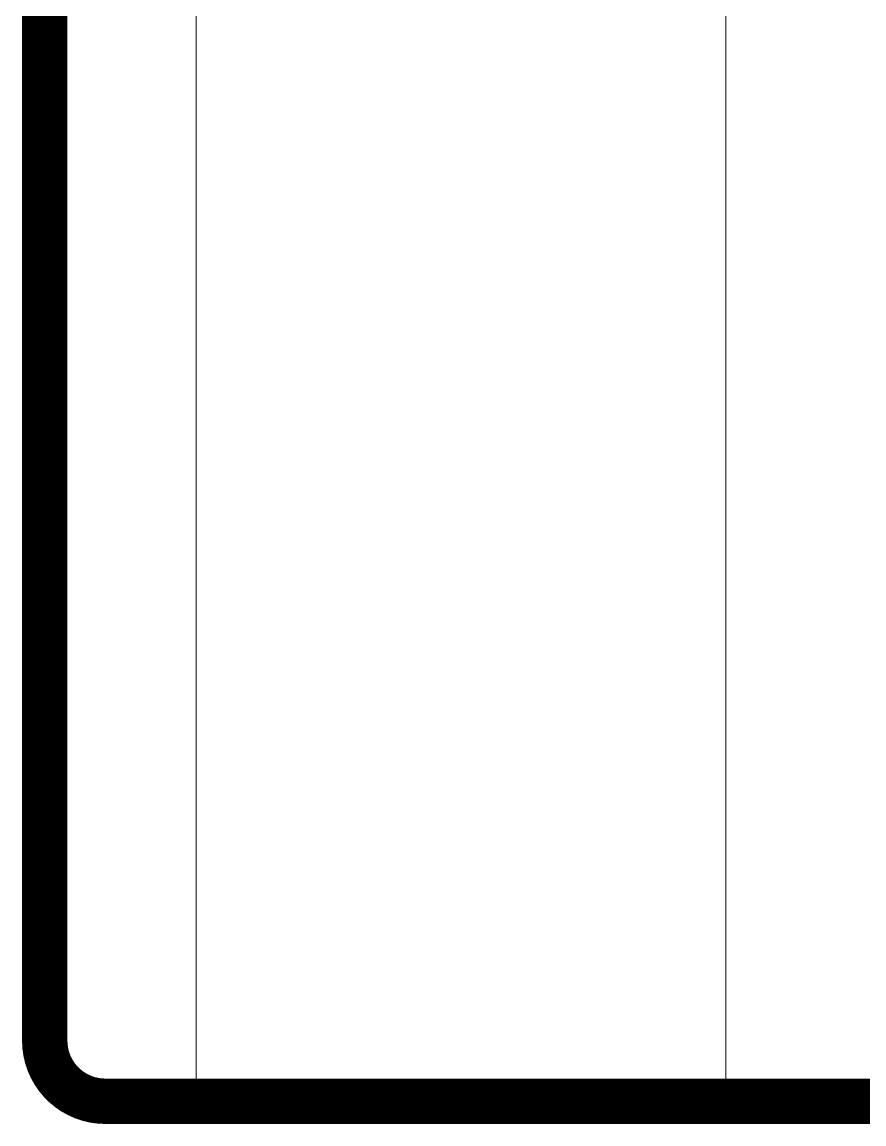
# Model space of a CAD drawing. Header units: metres. Extents: x 14 to 11050, y -346 to 476.
# Drawn here: x 215.247 to 215.803, y -201.817 to -201.089 of the extents above; entities that cross this region are included whole.
import ezdxf

# ---------------------------------------------------------------- set-up
doc = ezdxf.new("R2010")
doc.units = ezdxf.units.M
doc.linetypes.add('0', pattern=[0])
doc.layers.get('0').update_dxf_attribs({"color": 250, "linetype": '0', "lineweight": 20})
doc.layers.add('A-WALL', color=250, linetype='Continuous', lineweight=20)
doc.layers.add('baños', color=140, linetype='Continuous', lineweight=0)
doc.layers.add('REVESTIMIENTO EXTERIOR', color=7, linetype='Continuous', lineweight=5, true_color=0xffdebd)
doc.styles.get("Standard").update_dxf_attribs({"font": 'arial.ttf', "height": 0.1875})

# ---------------------------------------------------------------- blocks, each defined once
blk = doc.blocks.new('PL BASE 2N NASAS 09')
at = {"layer": 'A-WALL'}
for p, q in [((165.29755, -7.80173), (165.29755, -8.92173)), ((168.60755, -8.96173), (165.33755, -8.96173))]:
    blk.add_line(p, q, dxfattribs=at)
blk.add_arc((165.33755, -8.92173), 0.04, 180, 270, dxfattribs=at)
at = {"layer": 'baños'}
for p, q in [((165.39755, -7.76173), (165.39755, -8.96173)), ((165.74755, -7.76173), (165.74755, -8.96173))]:
    blk.add_line(p, q, dxfattribs=at)
at = {"layer": 'baños', "linetype": 'Continuous', "flags": 8}
for tag, p in [('MODELNUMBER', (167.1329, -5.63062, 0)), ('TRADENAME', (167.1329, -5.63066, 0)), ('PRODUCT', (167.1329, -5.6307, 0)), ('MATERIAL', (167.1329, -5.63074, 0)), ('MODELNUMBER', (168.30765, -5.63062, 0)), ('TRADENAME', (168.30765, -5.63066, 0)), ('PRODUCT', (168.30765, -5.6307, 0)), ('MATERIAL', (168.30765, -5.63074, 0))]:
    blk.add_attdef(tag, p, '', height=0.0000254, rotation=180.00008, dxfattribs=at)
at = {"layer": 'baños', "linetype": 'Continuous'}
for tag, p, rotation in [('MODELNUMBER', (169.24282, -19.70647), 180.00008), ('TRADENAME', (169.24278, -19.70642), 180.00008), ('MATERIAL', (169.24301, -19.70634), 180.00008), ('PRODUCT', (169.243, -19.70638), 180.00008), ('MODELNUMBER', (169.95239, -19.70647), 179.99992), ('TRADENAME', (169.95239, -19.70642), 179.99992), ('MATERIAL', (169.95239, -19.70634), 179.99992), ('PRODUCT', (169.95239, -19.70638), 179.99992)]:
    blk.add_attdef(tag, p, '', height=0.0000254, rotation=rotation, dxfattribs=at)
blk = doc.blocks.new('PL MUEBLES 2N NASAS 09')
blk.add_blockref('PL BASE 2N NASAS 09', (49.91428, 62.71701))

msp = doc.modelspace()

# ---------------------------------------------------------------- linework, layer by layer
at = {"layer": 'REVESTIMIENTO EXTERIOR', "color": 30, "true_color": 0xf8991e, "const_width": 0.03}
msp.add_lwpolyline([(215.26182, -200.64185), (215.26182, -201.76185, 0.414214), (215.30182, -201.80185), (216.39182, -201.80185)], format="xyb", dxfattribs=at)

# ---------------------------------------------------------------- block references
at = {"layer": 'REVESTIMIENTO EXTERIOR', "color": 30, "true_color": 0xf8991e}
msp.add_blockref('PL MUEBLES 2N NASAS 09', (0.05, -255.55713), dxfattribs=at)

doc.saveas('drawing.dxf')
